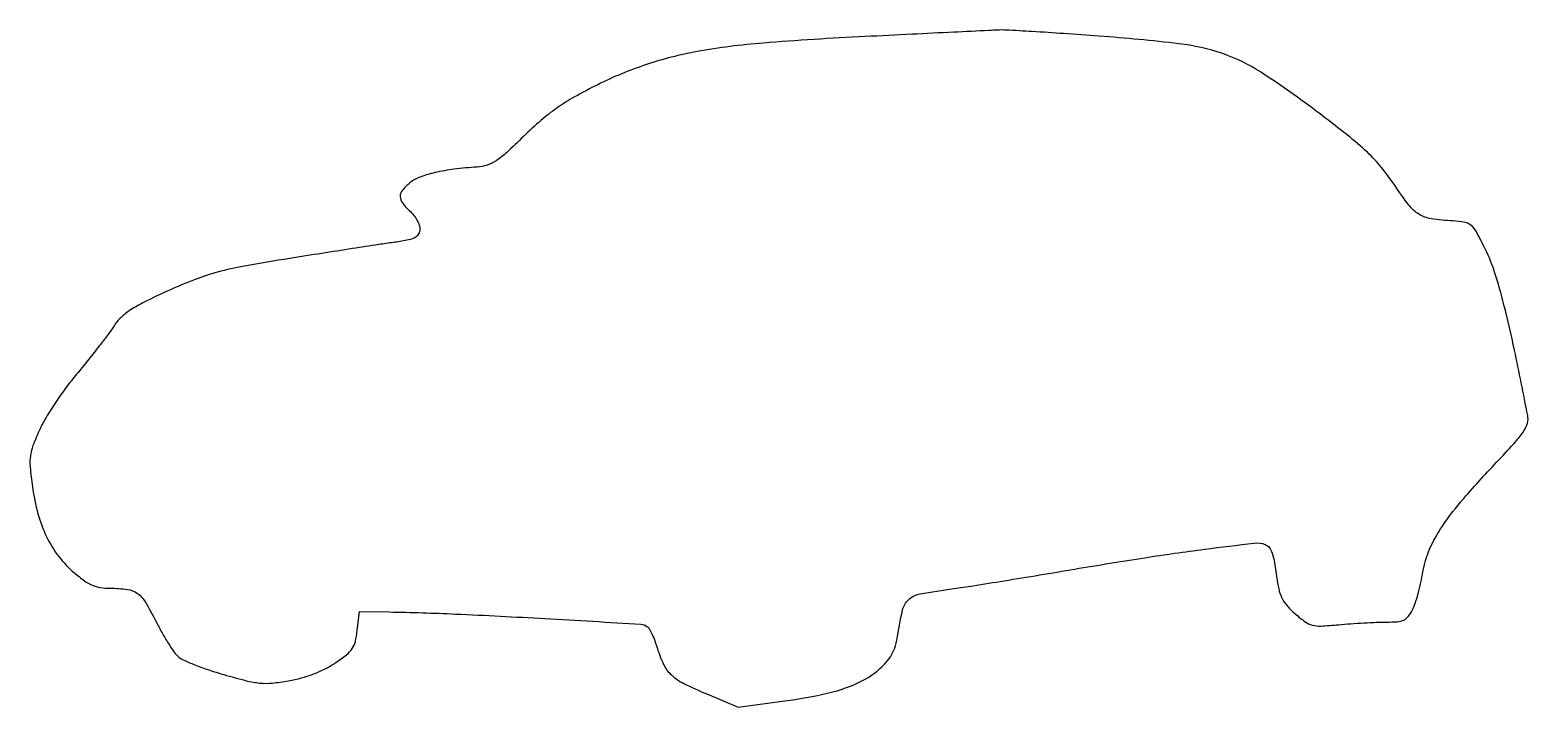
# Model space of a CAD drawing. Extents: x 1 to 355, y 0 to 160.
import ezdxf

# ---------------------------------------------------------------- set-up
doc = ezdxf.new("R2010")
doc.units = 0

msp = doc.modelspace()

# ---------------------------------------------------------------- linework, layer by layer
msp.add_lwpolyline([(198, 158.323178, 0.00735), (173.945345, 156.789796, 0.024922), (158.352659, 154.779909, 0.035915), (146.360344, 151.719999, 0.035052), (134.827663, 146.956506, 0.012548), (129.357911, 144.060963, 0.024116), (125.155884, 141.425413, 0.025677), (121.40162, 138.513203, 0.016534), (117.348753, 134.781537, -0.008458), (113.313302, 130.94366, -0.039697), (110.79356, 128.971709, -0.066938), (108.687678, 127.951826, -0.063494), (106.348753, 127.500755, 0.015172), (100.869213, 126.983941, 0.026037), (96.353196, 126.178748, 0.031394), (92.828679, 125.122099, 0.078278), (90.488276, 123.812118, 0.050472), (88.68144, 122.069263, 0.179476), (88.142787, 120.581573, 0.16343), (88.683808, 119.011171, 0.04023), (90.541588, 116.96093, -0.041156), (91.523603, 115.873146, -0.045433), (92.278169, 114.672987, -0.050312), (92.729695, 113.508604, -0.103264), (92.791588, 112.536616, -0.129702), (92.339419, 111.467642, -0.122131), (91.409912, 110.731837, -0.060831), (89.700025, 110.193466, -0.011819), (86.5, 109.677436, 0.003577), (83.085834, 109.184468, 0.000674), (76.855583, 108.230752, 0.000721), (69.580415, 107.096304, 0.00066), (62.093475, 105.907645, 0.004695), (51.294148, 104.074318, 0.020569), (44.976945, 102.670416, 0.027532), (39.709876, 100.95494, 0.013559), (33.211531, 98.230209, 0.008291), (27.753689, 95.655913, 0.029398), (24.388295, 93.746452, 0.045631), (22.146902, 91.984997, 0.061727), (20.507845, 90, -0.018296), (19.246572, 88.170255, -0.004763), (17.085237, 85.325, -0.004836), (14.55857, 82.128127, -0.004924), (11.985471, 79, 0.01515), (9.373821, 75.689267, 0.011783), (6.731232, 71.940625, 0.011953), (4.432137, 68.326466, 0.02809), (2.93723, 65.5, 0.015106), (1.337139, 61.716718, 0.060652), (0.719888, 59.286774, 0.054899), (0.672914, 56.664975, 0.010918), (1.205188, 52, 0.03281), (2.513935, 45.578078, 0.046732), (4.563744, 40.132837, 0.050911), (7.421082, 35.525945, 0.051534), (11.140015, 31.612148, 0.021259), (13.488695, 29.768791, 0.054882), (15.363591, 28.711995, 0.063602), (17.252934, 28.175694, 0.037404), (19.598211, 28, -0.033967), (23.646286, 27.724682, -0.123736), (26.018119, 26.771738, -0.100747), (27.91917, 24.696929, -0.018509), (30.440884, 20.123363, 0.011132), (31.855506, 17.465729, 0.012231), (33.345154, 14.957158, 0.011705), (34.717223, 12.879909, 0.058629), (35.639682, 11.837174, 0.077403), (36.862248, 11.045064, 0.01148), (39.580318, 9.904056, 0.012699), (42.882159, 8.702192, 0.010625), (46.442253, 7.591382, 0.008572), (51.768949, 6.151229, 0.037727), (54.973738, 5.596187, 0.047701), (57.857408, 5.594042, 0.019459), (61.747278, 6.116446, 0.024035), (64.762218, 6.792147, 0.024523), (67.677827, 7.750498, 0.025298), (70.392432, 8.953635, 0.030352), (72.805026, 10.362237, 0.018481), (75.467685, 12.287786, 0.077766), (76.811898, 13.723448, 0.091108), (77.544981, 15.384717, 0.030811), (78, 18), (78.5, 22.5), (85.5, 22.387192, -0.007182), (101.249865, 21.907024, -0.003041), (122.362361, 20.830976, -0.00046), (144.989168, 19.51885, -0.156174), (146.588154, 18.901069, -0.097924), (147.085864, 18.306596, -0.018288), (147.726931, 17.029537, -0.018955), (148.374379, 15.45784, -0.016325), (148.936794, 13.761875, 0.041612), (150.409705, 9.972663, 0.093596), (152.245409, 7.510016, 0.070853), (155.178841, 5.494023, 0.016543), (160.625161, 3.012273), (168.023974, -0.067861), (179.596884, 1.449864, 0.029183), (190.389313, 3.511481, 0.064303), (198.185196, 6.584922, 0.091051), (203.173845, 10.665149, 0.136246), (205.52134, 15.746049, -0.014484), (206.889086, 22.821713, -0.155268), (208.343481, 25.315454, -0.13921), (211.029694, 26.63995, -0.010877), (219, 27.92369, 0.004266), (223.561957, 28.596708, 0.001098), (230.916033, 29.762382, 0.001118), (239.29918, 31.129277, 0.001137), (247.62905, 32.526067, -0.003805), (264.179834, 35.210641, -0.006202), (278.266509, 37.207086, -0.003039), (290.020104, 38.651854, -0.121249), (292.583751, 38.329488, -0.136324), (293.574139, 37.596119, -0.084205), (294.266251, 36.31224, -0.040641), (294.826611, 34.072608, -0.007267), (295.468615, 29.807344, 0.03054), (295.965156, 27.305497, 0.059864), (296.710808, 25.419866, 0.059255), (297.887529, 23.752358, 0.02935), (299.732988, 21.929577, 0.023777), (302.095677, 20.046207, 0.095052), (303.765623, 19.268359, 0.074208), (305.805132, 19.067372, 0.01107), (309.930315, 19.365124, -0.005552), (312.791098, 19.603373, -0.004115), (315.957924, 19.805552, -0.004159), (318.951307, 19.946973, -0.009347), (321.22432, 19.992891, 0.018358), (323.929699, 20.09633, 0.089911), (325.404777, 20.479692, 0.120513), (326.432632, 21.299848, 0.04508), (327.430991, 22.866552, 0.039404), (328.068378, 24.380514, 0.012978), (328.768281, 26.694145, 0.012836), (329.414598, 29.311005, 0.014199), (329.901868, 31.871288, -0.063987), (331.477038, 37.198862, -0.045194), (334.50345, 42.665688, -0.030666), (339.570738, 49.232157, -0.009971), (347.82401, 58.298376, 0.00666), (351.863504, 62.677161, 0.038262), (353.785531, 65.177796, 0.077941), (354.619235, 67.028485, 0.115612), (354.685613, 68.798376, 0.003696), (351.555555, 84.231004, 0.010393), (349.06239, 94.961941, 0.014473), (346.861671, 102.672773, 0.038099), (344.714608, 108, 0.008927), (342.556674, 112.174142, 0.089233), (341.33619, 113.705248, 0.136073), (339.84472, 114.42448, 0.030086), (337, 114.763718, -0.023047), (331.850848, 115.304411, -0.100015), (328.980849, 116.35229, -0.091497), (326.615174, 118.477606, -0.017572), (323.24436, 123.186849, 0.025582), (320.109282, 127.421796, 0.032058), (316.770124, 130.988195, 0.02184), (312.099929, 135.006641, 0.005529), (304.163009, 141.11323, 0.017509), (291.498124, 149.959755, 0.061616), (282.573097, 154.289046, 0.053046), (272.200783, 156.636461, 0.010693), (253.349813, 158.436263, 0.001529), (245.040389, 159.025073, 0.002109), (237.57536, 159.499478, 0.001329), (231.296424, 159.855175, 0.025775), (229.349813, 159.859833, -0.000041), (227.31248, 159.759794, -0.000001), (218.965257, 159.350622, -0.000002), (209.126542, 158.868412, -0.000002)], format="xyb", close=True)

doc.saveas('drawing.dxf')
